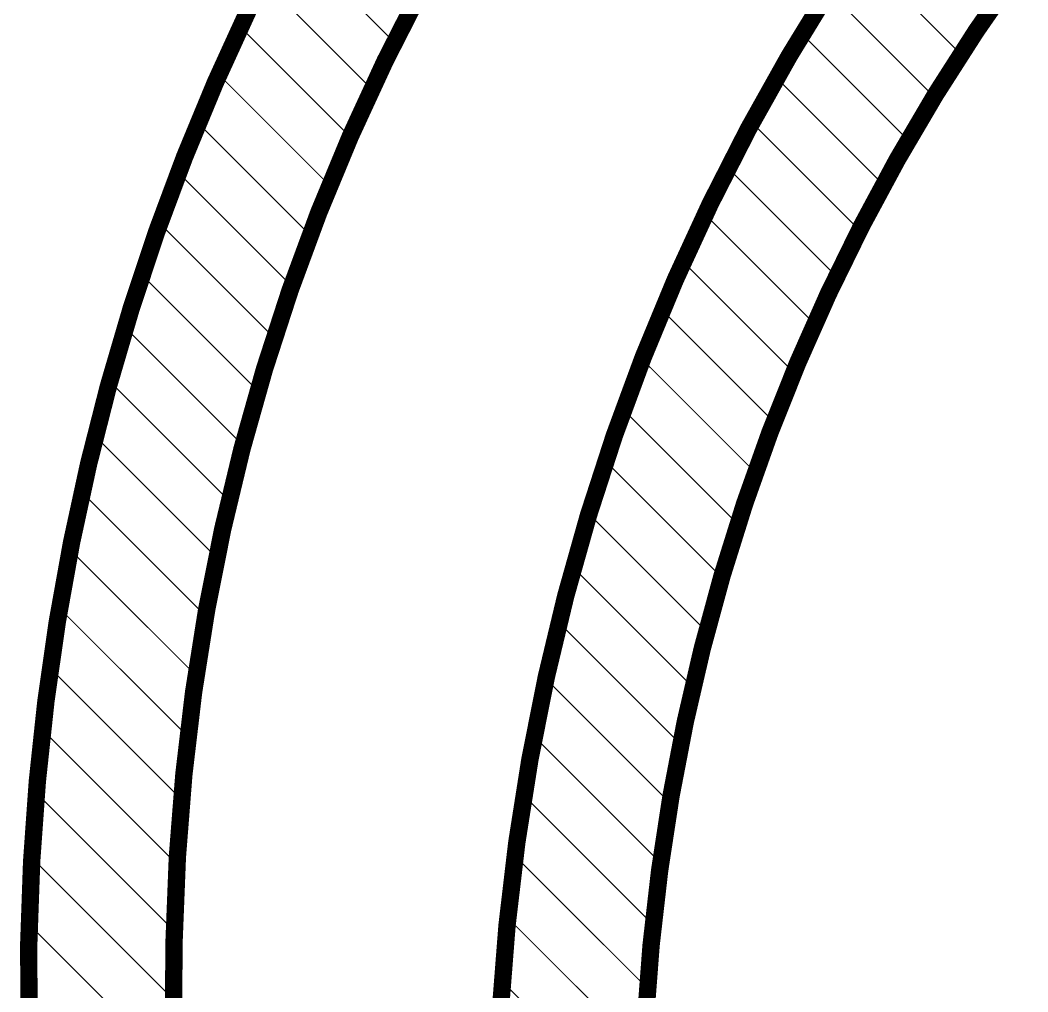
# Model space of a CAD drawing. Header units: inches. Extents: x -4.2 to 12.6, y -6.1 to 3.
# Drawn here: x 6.779 to 7.652, y -1.393 to -0.552 of the extents above; entities that cross this region are included whole.
import ezdxf

# ---------------------------------------------------------------- set-up
doc = ezdxf.new("R2010")
doc.units = ezdxf.units.IN
doc.header["$MEASUREMENT"] = 0
doc.layers.add('Dimension', color=6, linetype='Continuous')

msp = doc.modelspace()

# ---------------------------------------------------------------- linework, layer by layer
at = {"layer": 'Dimension'}
for points in [[(7.0095128, -0.4769915, 0.001, 0.001, 0), (7.1036537, -0.5711324, 0.001, 0.001, 0)], [(7.5028031, -0.4902818, 0.001, 0.001, 0), (7.5941835, -0.5816622, 0.001, 0.001, 0)], [(7.6069155, -0.5610028, 0.015, 0.015, 0), (7.6441645, -0.5073956, 0.015, 0.015, 0)], [(7.4450998, -0.5825796, 0.015, 0.015, 0), (7.4829637, -0.5207551, 0.015, 0.015, 0)], [(6.9894486, -0.5169273, 0.001, 0.001, 0), (7.0841723, -0.611651, 0.001, 0.001, 0)], [(7.0952342, -0.5868908, 0.015, 0.015, 0), (7.1277746, -0.5230277, 0.015, 0.015, 0)], [(7.4789935, -0.5264722, 0.001, 0.001, 0), (7.5708182, -0.6182969, 0.001, 0.001, 0)], [(6.9483199, -0.6054959, 0.015, 0.015, 0), (6.9772386, -0.542108, 0.015, 0.015, 0)], [(6.9699155, -0.5573942, 0.001, 0.001, 0), (7.0652397, -0.6527184, 0.001, 0.001, 0)], [(7.5717273, -0.6159848, 0.015, 0.015, 0), (7.6069155, -0.5610028, 0.015, 0.015, 0)], [(7.4562042, -0.5636829, 0.001, 0.001, 0), (7.5486078, -0.6560865, 0.001, 0.001, 0)], [(7.4096928, -0.6458433, 0.015, 0.015, 0), (7.4450998, -0.5825796, 0.015, 0.015, 0)], [(7.0652262, -0.6519822, 0.015, 0.015, 0), (7.0952342, -0.5868908, 0.015, 0.015, 0)], [(6.921683, -0.6698759, 0.015, 0.015, 0), (6.9483199, -0.6054959, 0.015, 0.015, 0)], [(6.9511182, -0.5985969, 0.001, 0.001, 0), (7.0476649, -0.6951436, 0.001, 0.001, 0)], [(7.4340603, -0.601539, 0.001, 0.001, 0), (7.527075, -0.6945537, 0.001, 0.001, 0)], [(7.5386508, -0.6722624, 0.015, 0.015, 0), (7.5717273, -0.6159848, 0.015, 0.015, 0)], [(6.9333744, -0.6408531, 0.001, 0.001, 0), (7.0307066, -0.7381853, 0.001, 0.001, 0)], [(7.0377968, -0.7182015, 0.015, 0.015, 0), (7.0652262, -0.6519822, 0.015, 0.015, 0)], [(7.3767975, -0.7104486, 0.015, 0.015, 0), (7.4096928, -0.6458433, 0.015, 0.015, 0)], [(7.4125299, -0.6400086, 0.001, 0.001, 0), (7.5061909, -0.7336696, 0.001, 0.001, 0)], [(6.8973617, -0.7351661, 0.015, 0.015, 0), (6.921683, -0.6698759, 0.015, 0.015, 0)], [(7.5077336, -0.7297545, 0.015, 0.015, 0), (7.5386508, -0.6722624, 0.015, 0.015, 0)], [(7.3921172, -0.6795959, 0.001, 0.001, 0), (7.486465, -0.7739437, 0.001, 0.001, 0)], [(6.9162409, -0.6837196, 0.001, 0.001, 0), (7.0145366, -0.7820153, 0.001, 0.001, 0)], [(7.3464646, -0.7762959, 0.015, 0.015, 0), (7.3767975, -0.7104486, 0.015, 0.015, 0)], [(7.0129883, -0.7854467, 0.015, 0.015, 0), (7.0377968, -0.7182015, 0.015, 0.015, 0)], [(7.3721952, -0.7196739, 0.001, 0.001, 0), (7.467542, -0.8150207, 0.001, 0.001, 0)], [(7.4790201, -0.7883784, 0.015, 0.015, 0), (7.5077336, -0.7297545, 0.015, 0.015, 0)], [(6.8753871, -0.8012829, 0.015, 0.015, 0), (6.8973617, -0.7351661, 0.015, 0.015, 0)], [(6.8999564, -0.7274351, 0.001, 0.001, 0), (6.9996829, -0.8271616, 0.001, 0.001, 0)], [(7.3532727, -0.7607514, 0.001, 0.001, 0), (7.4493539, -0.8568326, 0.001, 0.001, 0)], [(6.8847794, -0.7722581, 0.001, 0.001, 0), (6.9855729, -0.8730516, 0.001, 0.001, 0)], [(7.3187408, -0.8432836, 0.015, 0.015, 0), (7.3464646, -0.7762959, 0.015, 0.015, 0)], [(6.9908391, -0.8536141, 0.015, 0.015, 0), (7.0129883, -0.7854467, 0.015, 0.015, 0)], [(7.4525519, -0.8480496, 0.015, 0.015, 0), (7.4790201, -0.7883784, 0.015, 0.015, 0)], [(6.8557872, -0.8681422, 0.015, 0.015, 0), (6.8753871, -0.8012829, 0.015, 0.015, 0)], [(7.3352205, -0.8026992, 0.001, 0.001, 0), (7.4322453, -0.899724, 0.001, 0.001, 0)], [(6.8703208, -0.8177995, 0.001, 0.001, 0), (6.9723736, -0.9198523, 0.001, 0.001, 0)], [(7.293669, -0.9113082, 0.015, 0.015, 0), (7.3187408, -0.8432836, 0.015, 0.015, 0)], [(6.9713832, -0.9225984, 0.015, 0.015, 0), (6.9908391, -0.8536141, 0.015, 0.015, 0)], [(7.317744, -0.8452227, 0.001, 0.001, 0), (7.4161978, -0.9436765, 0.001, 0.001, 0)], [(7.4283668, -0.9086822, 0.015, 0.015, 0), (7.4525519, -0.8480496, 0.015, 0.015, 0)], [(6.8385872, -0.9356587, 0.015, 0.015, 0), (6.8557872, -0.8681422, 0.015, 0.015, 0)], [(6.8567191, -0.8641978, 0.001, 0.001, 0), (6.9606387, -0.9681174, 0.001, 0.001, 0)], [(7.3015854, -0.8890641, 0.001, 0.001, 0), (7.401007, -0.9884857, 0.001, 0.001, 0)], [(7.2712878, -0.980265, 0.015, 0.015, 0), (7.293669, -0.9113082, 0.015, 0.015, 0)], [(7.4065, -0.9701888, 0.015, 0.015, 0), (7.4283668, -0.9086822, 0.015, 0.015, 0)], [(6.84444, -0.9119187, 0.001, 0.001, 0), (6.9498275, -1.0173062, 0.001, 0.001, 0)], [(6.9546507, -0.9922935, 0.015, 0.015, 0), (6.9713832, -0.9225984, 0.015, 0.015, 0)], [(6.8238087, -1.0037462, 0.015, 0.015, 0), (6.8385872, -0.9356587, 0.015, 0.015, 0)], [(7.2861697, -0.9336484, 0.001, 0.001, 0), (7.3867228, -1.0342015, 0.001, 0.001, 0)], [(6.8330278, -0.9605065, 0.001, 0.001, 0), (6.9400125, -1.0674912, 0.001, 0.001, 0)], [(7.3869827, -1.0324808, 0.015, 0.015, 0), (7.4065, -0.9701888, 0.015, 0.015, 0)], [(7.2516317, -1.0500474, 0.015, 0.015, 0), (7.2712878, -0.980265, 0.015, 0.015, 0)], [(6.9406673, -1.0625917, 0.015, 0.015, 0), (6.9546507, -0.9922935, 0.015, 0.015, 0)], [(7.2714674, -0.9789461, 0.001, 0.001, 0), (7.3738884, -1.0813671, 0.001, 0.001, 0)], [(6.8114707, -1.0723181, 0.015, 0.015, 0), (6.8238087, -1.0037462, 0.015, 0.015, 0)], [(6.822542, -1.0100207, 0.001, 0.001, 0), (6.9318087, -1.1192874, 0.001, 0.001, 0)], [(7.2582626, -1.0257413, 0.001, 0.001, 0), (7.3621127, -1.1295914, 0.001, 0.001, 0)], [(7.369843, -1.0954686, 0.015, 0.015, 0), (7.3869827, -1.0324808, 0.015, 0.015, 0)], [(7.2347311, -1.1205479, 0.015, 0.015, 0), (7.2516317, -1.0500474, 0.015, 0.015, 0)], [(6.9294546, -1.1333847, 0.015, 0.015, 0), (6.9406673, -1.0625917, 0.015, 0.015, 0)], [(6.8133926, -1.0608713, 0.001, 0.001, 0), (6.9249268, -1.1724055, 0.001, 0.001, 0)], [(6.8015889, -1.1412867, 0.015, 0.015, 0), (6.8114707, -1.0723181, 0.015, 0.015, 0)], [(7.2458638, -1.0733425, 0.001, 0.001, 0), (7.3514389, -1.1789176, 0.001, 0.001, 0)], [(7.3551059, -1.1590613, 0.015, 0.015, 0), (7.369843, -1.0954686, 0.015, 0.015, 0)], [(6.8055308, -1.1130095, 0.001, 0.001, 0), (6.9193387, -1.2268174, 0.001, 0.001, 0)], [(7.220612, -1.1916577, 0.015, 0.015, 0), (7.2347311, -1.1205479, 0.015, 0.015, 0)], [(7.234329, -1.1218077, 0.001, 0.001, 0), (7.3419513, -1.22943, 0.001, 0.001, 0)], [(6.7941759, -1.2105641, 0.015, 0.015, 0), (6.8015889, -1.1412867, 0.015, 0.015, 0)], [(6.92103, -1.2045633, 0.015, 0.015, 0), (6.9294546, -1.1333847, 0.015, 0.015, 0)], [(7.3427923, -1.2231675, 0.015, 0.015, 0), (7.3551059, -1.1590613, 0.015, 0.015, 0)], [(6.7988296, -1.1663083, 0.001, 0.001, 0), (6.9151755, -1.2826542, 0.001, 0.001, 0)], [(7.2243893, -1.171868, 0.001, 0.001, 0), (7.3339898, -1.2814685, 0.001, 0.001, 0)], [(7.2092963, -1.2632671, 0.015, 0.015, 0), (7.220612, -1.1916577, 0.015, 0.015, 0)], [(6.7892413, -1.2800621, 0.015, 0.015, 0), (6.7941759, -1.2105641, 0.015, 0.015, 0)], [(6.9154062, -1.2760178, 0.015, 0.015, 0), (6.92103, -1.2045633, 0.015, 0.015, 0)], [(6.7933899, -1.2208686, 0.001, 0.001, 0), (6.9129072, -1.3403859, 0.001, 0.001, 0)], [(7.3329201, -1.2876947, 0.015, 0.015, 0), (7.3427923, -1.2231675, 0.015, 0.015, 0)], [(7.215536, -1.2230147, 0.001, 0.001, 0), (7.32759, -1.3350687, 0.001, 0.001, 0)], [(7.2008014, -1.3352656, 0.015, 0.015, 0), (7.2092963, -1.2632671, 0.015, 0.015, 0)], [(6.7867912, -1.3496919, 0.015, 0.015, 0), (6.7892413, -1.2800621, 0.015, 0.015, 0)], [(6.9125922, -1.347638, 0.015, 0.015, 0), (6.9154062, -1.2760178, 0.015, 0.015, 0)], [(6.7894121, -1.2768908, 0.001, 0.001, 0), (6.9122406, -1.3997193, 0.001, 0.001, 0)], [(7.20779, -1.2752687, 0.001, 0.001, 0), (7.3226998, -1.3901785, 0.001, 0.001, 0)], [(7.3255034, -1.35255, 0.015, 0.015, 0), (7.3329201, -1.2876947, 0.015, 0.015, 0)], [(6.7872894, -1.3347681, 0.001, 0.001, 0), (6.9122413, -1.45972, 0.001, 0.001, 0)], [(7.1951402, -1.4075422, 0.015, 0.015, 0), (7.2008014, -1.3352656, 0.015, 0.015, 0)], [(7.2014578, -1.3289365, 0.001, 0.001, 0), (7.3194693, -1.446948, 0.001, 0.001, 0)], [(6.7867912, -1.3496919, 0.015, 0.015, 0), (6.78681, -1.3845284, 0.015, 0.015, 0)], [(6.9122404, -1.3834758, 0.015, 0.015, 0), (6.9125922, -1.347638, 0.015, 0.015, 0)], [(7.3205531, -1.4176401, 0.015, 0.015, 0), (7.3255034, -1.35255, 0.015, 0.015, 0)], [(6.7868085, -2.1587744, 0.015, 0.015, 0), (6.7868101, -1.3845283, 0.015, 0.015, 0)], [(6.78681, -1.3845284, 0.015, 0.015, 0), (6.7868101, -1.3845283, 0.015, 0.015, 0)], [(6.9122404, -1.3834758, 0.015, 0.015, 0), (6.9122495, -2.1587733, 0.015, 0.015, 0)], [(7.196895, -1.3843737, 0.001, 0.001, 0), (7.3178702, -1.5053489, 0.001, 0.001, 0)]]:
    msp.add_lwpolyline(points, format="xyseb", dxfattribs=at)
for points in [[(6.9696655, -0.5573942, 0.0005, 0.0005, 1), (6.9701655, -0.5573942, 0.0005, 0.0005, 1)], [(7.6031655, -0.5610028, 0.0075, 0.0075, 1), (7.6106655, -0.5610028, 0.0075, 0.0075, 1)], [(7.6031655, -0.5610028, 0.0075, 0.0075, 1), (7.6106655, -0.5610028, 0.0075, 0.0075, 1)], [(7.4559542, -0.5636829, 0.0005, 0.0005, 1), (7.4564542, -0.5636829, 0.0005, 0.0005, 1)], [(7.1034037, -0.5711324, 0.0005, 0.0005, 1), (7.1039037, -0.5711324, 0.0005, 0.0005, 1)], [(7.4413498, -0.5825796, 0.0075, 0.0075, 1), (7.4488498, -0.5825796, 0.0075, 0.0075, 1)], [(7.4413498, -0.5825796, 0.0075, 0.0075, 1), (7.4488498, -0.5825796, 0.0075, 0.0075, 1)], [(7.0914842, -0.5868908, 0.0075, 0.0075, 1), (7.0989842, -0.5868908, 0.0075, 0.0075, 1)], [(7.0914842, -0.5868908, 0.0075, 0.0075, 1), (7.0989842, -0.5868908, 0.0075, 0.0075, 1)], [(7.5939335, -0.5816622, 0.0005, 0.0005, 1), (7.5944335, -0.5816622, 0.0005, 0.0005, 1)], [(6.9445699, -0.6054959, 0.0075, 0.0075, 1), (6.9520699, -0.6054959, 0.0075, 0.0075, 1)], [(6.9445699, -0.6054959, 0.0075, 0.0075, 1), (6.9520699, -0.6054959, 0.0075, 0.0075, 1)], [(6.9508682, -0.5985969, 0.0005, 0.0005, 1), (6.9513682, -0.5985969, 0.0005, 0.0005, 1)], [(7.4338103, -0.601539, 0.0005, 0.0005, 1), (7.4343103, -0.601539, 0.0005, 0.0005, 1)], [(7.5679773, -0.6159848, 0.0075, 0.0075, 1), (7.5754773, -0.6159848, 0.0075, 0.0075, 1)], [(7.5679773, -0.6159848, 0.0075, 0.0075, 1), (7.5754773, -0.6159848, 0.0075, 0.0075, 1)], [(7.0839223, -0.611651, 0.0005, 0.0005, 1), (7.0844223, -0.611651, 0.0005, 0.0005, 1)], [(7.5705682, -0.6182969, 0.0005, 0.0005, 1), (7.5710682, -0.6182969, 0.0005, 0.0005, 1)], [(6.9331244, -0.6408531, 0.0005, 0.0005, 1), (6.9336244, -0.6408531, 0.0005, 0.0005, 1)], [(7.0614762, -0.6519822, 0.0075, 0.0075, 1), (7.0689762, -0.6519822, 0.0075, 0.0075, 1)], [(7.0614762, -0.6519822, 0.0075, 0.0075, 1), (7.0689762, -0.6519822, 0.0075, 0.0075, 1)], [(7.4059428, -0.6458433, 0.0075, 0.0075, 1), (7.4134428, -0.6458433, 0.0075, 0.0075, 1)], [(7.4059428, -0.6458433, 0.0075, 0.0075, 1), (7.4134428, -0.6458433, 0.0075, 0.0075, 1)], [(7.4122799, -0.6400086, 0.0005, 0.0005, 1), (7.4127799, -0.6400086, 0.0005, 0.0005, 1)], [(7.0649897, -0.6527184, 0.0005, 0.0005, 1), (7.0654897, -0.6527184, 0.0005, 0.0005, 1)], [(6.917933, -0.6698759, 0.0075, 0.0075, 1), (6.925433, -0.6698759, 0.0075, 0.0075, 1)], [(6.917933, -0.6698759, 0.0075, 0.0075, 1), (6.925433, -0.6698759, 0.0075, 0.0075, 1)], [(7.5483578, -0.6560865, 0.0005, 0.0005, 1), (7.5488578, -0.6560865, 0.0005, 0.0005, 1)], [(7.5349008, -0.6722624, 0.0075, 0.0075, 1), (7.5424008, -0.6722624, 0.0075, 0.0075, 1)], [(7.5349008, -0.6722624, 0.0075, 0.0075, 1), (7.5424008, -0.6722624, 0.0075, 0.0075, 1)], [(7.3918672, -0.6795959, 0.0005, 0.0005, 1), (7.3923672, -0.6795959, 0.0005, 0.0005, 1)], [(6.9159909, -0.6837196, 0.0005, 0.0005, 1), (6.9164909, -0.6837196, 0.0005, 0.0005, 1)], [(7.0474149, -0.6951436, 0.0005, 0.0005, 1), (7.0479149, -0.6951436, 0.0005, 0.0005, 1)], [(7.526825, -0.6945537, 0.0005, 0.0005, 1), (7.527325, -0.6945537, 0.0005, 0.0005, 1)], [(7.3730475, -0.7104486, 0.0075, 0.0075, 1), (7.3805475, -0.7104486, 0.0075, 0.0075, 1)], [(7.3730475, -0.7104486, 0.0075, 0.0075, 1), (7.3805475, -0.7104486, 0.0075, 0.0075, 1)], [(7.0340468, -0.7182015, 0.0075, 0.0075, 1), (7.0415468, -0.7182015, 0.0075, 0.0075, 1)], [(7.0340468, -0.7182015, 0.0075, 0.0075, 1), (7.0415468, -0.7182015, 0.0075, 0.0075, 1)], [(7.3719452, -0.7196739, 0.0005, 0.0005, 1), (7.3724452, -0.7196739, 0.0005, 0.0005, 1)], [(7.5039836, -0.7297545, 0.0075, 0.0075, 1), (7.5114836, -0.7297545, 0.0075, 0.0075, 1)], [(7.5039836, -0.7297545, 0.0075, 0.0075, 1), (7.5114836, -0.7297545, 0.0075, 0.0075, 1)], [(6.8936117, -0.7351661, 0.0075, 0.0075, 1), (6.9011117, -0.7351661, 0.0075, 0.0075, 1)], [(6.8936117, -0.7351661, 0.0075, 0.0075, 1), (6.9011117, -0.7351661, 0.0075, 0.0075, 1)], [(6.8997064, -0.7274351, 0.0005, 0.0005, 1), (6.9002064, -0.7274351, 0.0005, 0.0005, 1)], [(7.0304566, -0.7381853, 0.0005, 0.0005, 1), (7.0309566, -0.7381853, 0.0005, 0.0005, 1)], [(7.5059409, -0.7336696, 0.0005, 0.0005, 1), (7.5064409, -0.7336696, 0.0005, 0.0005, 1)], [(7.3530227, -0.7607514, 0.0005, 0.0005, 1), (7.3535227, -0.7607514, 0.0005, 0.0005, 1)], [(6.8845294, -0.7722581, 0.0005, 0.0005, 1), (6.8850294, -0.7722581, 0.0005, 0.0005, 1)], [(7.3427146, -0.7762959, 0.0075, 0.0075, 1), (7.3502146, -0.7762959, 0.0075, 0.0075, 1)], [(7.3427146, -0.7762959, 0.0075, 0.0075, 1), (7.3502146, -0.7762959, 0.0075, 0.0075, 1)], [(7.486215, -0.7739437, 0.0005, 0.0005, 1), (7.486715, -0.7739437, 0.0005, 0.0005, 1)], [(7.0092383, -0.7854467, 0.0075, 0.0075, 1), (7.0167383, -0.7854467, 0.0075, 0.0075, 1)], [(7.0092383, -0.7854467, 0.0075, 0.0075, 1), (7.0167383, -0.7854467, 0.0075, 0.0075, 1)], [(7.0142866, -0.7820153, 0.0005, 0.0005, 1), (7.0147866, -0.7820153, 0.0005, 0.0005, 1)], [(7.4752701, -0.7883784, 0.0075, 0.0075, 1), (7.4827701, -0.7883784, 0.0075, 0.0075, 1)], [(7.4752701, -0.7883784, 0.0075, 0.0075, 1), (7.4827701, -0.7883784, 0.0075, 0.0075, 1)], [(6.8716371, -0.8012829, 0.0075, 0.0075, 1), (6.8791371, -0.8012829, 0.0075, 0.0075, 1)], [(6.8716371, -0.8012829, 0.0075, 0.0075, 1), (6.8791371, -0.8012829, 0.0075, 0.0075, 1)], [(7.3349705, -0.8026992, 0.0005, 0.0005, 1), (7.3354705, -0.8026992, 0.0005, 0.0005, 1)], [(6.8700708, -0.8177995, 0.0005, 0.0005, 1), (6.8705708, -0.8177995, 0.0005, 0.0005, 1)], [(7.467292, -0.8150207, 0.0005, 0.0005, 1), (7.467792, -0.8150207, 0.0005, 0.0005, 1)], [(6.9994329, -0.8271616, 0.0005, 0.0005, 1), (6.9999329, -0.8271616, 0.0005, 0.0005, 1)], [(7.3149908, -0.8432836, 0.0075, 0.0075, 1), (7.3224908, -0.8432836, 0.0075, 0.0075, 1)], [(7.3149908, -0.8432836, 0.0075, 0.0075, 1), (7.3224908, -0.8432836, 0.0075, 0.0075, 1)], [(6.9870891, -0.8536141, 0.0075, 0.0075, 1), (6.9945891, -0.8536141, 0.0075, 0.0075, 1)], [(6.9870891, -0.8536141, 0.0075, 0.0075, 1), (6.9945891, -0.8536141, 0.0075, 0.0075, 1)], [(7.317494, -0.8452227, 0.0005, 0.0005, 1), (7.317994, -0.8452227, 0.0005, 0.0005, 1)], [(7.4488019, -0.8480496, 0.0075, 0.0075, 1), (7.4563019, -0.8480496, 0.0075, 0.0075, 1)], [(7.4488019, -0.8480496, 0.0075, 0.0075, 1), (7.4563019, -0.8480496, 0.0075, 0.0075, 1)], [(6.8520372, -0.8681422, 0.0075, 0.0075, 1), (6.8595372, -0.8681422, 0.0075, 0.0075, 1)], [(6.8520372, -0.8681422, 0.0075, 0.0075, 1), (6.8595372, -0.8681422, 0.0075, 0.0075, 1)], [(7.4491039, -0.8568326, 0.0005, 0.0005, 1), (7.4496039, -0.8568326, 0.0005, 0.0005, 1)], [(6.8564691, -0.8641978, 0.0005, 0.0005, 1), (6.8569691, -0.8641978, 0.0005, 0.0005, 1)], [(6.9853229, -0.8730516, 0.0005, 0.0005, 1), (6.9858229, -0.8730516, 0.0005, 0.0005, 1)], [(7.3013354, -0.8890641, 0.0005, 0.0005, 1), (7.3018354, -0.8890641, 0.0005, 0.0005, 1)], [(7.289919, -0.9113082, 0.0075, 0.0075, 1), (7.297419, -0.9113082, 0.0075, 0.0075, 1)], [(7.289919, -0.9113082, 0.0075, 0.0075, 1), (7.297419, -0.9113082, 0.0075, 0.0075, 1)], [(7.4246168, -0.9086822, 0.0075, 0.0075, 1), (7.4321168, -0.9086822, 0.0075, 0.0075, 1)], [(7.4246168, -0.9086822, 0.0075, 0.0075, 1), (7.4321168, -0.9086822, 0.0075, 0.0075, 1)], [(7.4319953, -0.899724, 0.0005, 0.0005, 1), (7.4324953, -0.899724, 0.0005, 0.0005, 1)], [(6.84419, -0.9119187, 0.0005, 0.0005, 1), (6.84469, -0.9119187, 0.0005, 0.0005, 1)], [(6.9676332, -0.9225984, 0.0075, 0.0075, 1), (6.9751332, -0.9225984, 0.0075, 0.0075, 1)], [(6.9676332, -0.9225984, 0.0075, 0.0075, 1), (6.9751332, -0.9225984, 0.0075, 0.0075, 1)], [(6.9721236, -0.9198523, 0.0005, 0.0005, 1), (6.9726236, -0.9198523, 0.0005, 0.0005, 1)], [(6.8348372, -0.9356587, 0.0075, 0.0075, 1), (6.8423372, -0.9356587, 0.0075, 0.0075, 1)], [(6.8348372, -0.9356587, 0.0075, 0.0075, 1), (6.8423372, -0.9356587, 0.0075, 0.0075, 1)], [(7.2859197, -0.9336484, 0.0005, 0.0005, 1), (7.2864197, -0.9336484, 0.0005, 0.0005, 1)], [(7.4159478, -0.9436765, 0.0005, 0.0005, 1), (7.4164478, -0.9436765, 0.0005, 0.0005, 1)], [(6.8327778, -0.9605065, 0.0005, 0.0005, 1), (6.8332778, -0.9605065, 0.0005, 0.0005, 1)], [(6.9603887, -0.9681174, 0.0005, 0.0005, 1), (6.9608887, -0.9681174, 0.0005, 0.0005, 1)], [(7.40275, -0.9701888, 0.0075, 0.0075, 1), (7.41025, -0.9701888, 0.0075, 0.0075, 1)], [(7.40275, -0.9701888, 0.0075, 0.0075, 1), (7.41025, -0.9701888, 0.0075, 0.0075, 1)], [(7.2675378, -0.980265, 0.0075, 0.0075, 1), (7.2750378, -0.980265, 0.0075, 0.0075, 1)], [(7.2675378, -0.980265, 0.0075, 0.0075, 1), (7.2750378, -0.980265, 0.0075, 0.0075, 1)], [(6.9509007, -0.9922935, 0.0075, 0.0075, 1), (6.9584007, -0.9922935, 0.0075, 0.0075, 1)], [(6.9509007, -0.9922935, 0.0075, 0.0075, 1), (6.9584007, -0.9922935, 0.0075, 0.0075, 1)], [(7.2712174, -0.9789461, 0.0005, 0.0005, 1), (7.2717174, -0.9789461, 0.0005, 0.0005, 1)], [(7.400757, -0.9884857, 0.0005, 0.0005, 1), (7.401257, -0.9884857, 0.0005, 0.0005, 1)], [(6.8200587, -1.0037462, 0.0075, 0.0075, 1), (6.8275587, -1.0037462, 0.0075, 0.0075, 1)], [(6.8200587, -1.0037462, 0.0075, 0.0075, 1), (6.8275587, -1.0037462, 0.0075, 0.0075, 1)], [(6.822292, -1.0100207, 0.0005, 0.0005, 1), (6.822792, -1.0100207, 0.0005, 0.0005, 1)], [(6.9495775, -1.0173062, 0.0005, 0.0005, 1), (6.9500775, -1.0173062, 0.0005, 0.0005, 1)], [(7.2580126, -1.0257413, 0.0005, 0.0005, 1), (7.2585126, -1.0257413, 0.0005, 0.0005, 1)], [(7.3832327, -1.0324808, 0.0075, 0.0075, 1), (7.3907327, -1.0324808, 0.0075, 0.0075, 1)], [(7.3832327, -1.0324808, 0.0075, 0.0075, 1), (7.3907327, -1.0324808, 0.0075, 0.0075, 1)], [(7.3864728, -1.0342015, 0.0005, 0.0005, 1), (7.3869728, -1.0342015, 0.0005, 0.0005, 1)], [(7.2478817, -1.0500474, 0.0075, 0.0075, 1), (7.2553817, -1.0500474, 0.0075, 0.0075, 1)], [(7.2478817, -1.0500474, 0.0075, 0.0075, 1), (7.2553817, -1.0500474, 0.0075, 0.0075, 1)], [(6.9369173, -1.0625917, 0.0075, 0.0075, 1), (6.9444173, -1.0625917, 0.0075, 0.0075, 1)], [(6.9369173, -1.0625917, 0.0075, 0.0075, 1), (6.9444173, -1.0625917, 0.0075, 0.0075, 1)], [(6.8131426, -1.0608713, 0.0005, 0.0005, 1), (6.8136426, -1.0608713, 0.0005, 0.0005, 1)], [(6.8077207, -1.0723181, 0.0075, 0.0075, 1), (6.8152207, -1.0723181, 0.0075, 0.0075, 1)], [(6.8077207, -1.0723181, 0.0075, 0.0075, 1), (6.8152207, -1.0723181, 0.0075, 0.0075, 1)], [(6.9397625, -1.0674912, 0.0005, 0.0005, 1), (6.9402625, -1.0674912, 0.0005, 0.0005, 1)], [(7.2456138, -1.0733425, 0.0005, 0.0005, 1), (7.2461138, -1.0733425, 0.0005, 0.0005, 1)], [(7.3736384, -1.0813671, 0.0005, 0.0005, 1), (7.3741384, -1.0813671, 0.0005, 0.0005, 1)], [(7.366093, -1.0954686, 0.0075, 0.0075, 1), (7.373593, -1.0954686, 0.0075, 0.0075, 1)], [(7.366093, -1.0954686, 0.0075, 0.0075, 1), (7.373593, -1.0954686, 0.0075, 0.0075, 1)], [(6.8052808, -1.1130095, 0.0005, 0.0005, 1), (6.8057808, -1.1130095, 0.0005, 0.0005, 1)], [(7.2309811, -1.1205479, 0.0075, 0.0075, 1), (7.2384811, -1.1205479, 0.0075, 0.0075, 1)], [(7.2309811, -1.1205479, 0.0075, 0.0075, 1), (7.2384811, -1.1205479, 0.0075, 0.0075, 1)], [(6.9315587, -1.1192874, 0.0005, 0.0005, 1), (6.9320587, -1.1192874, 0.0005, 0.0005, 1)], [(7.234079, -1.1218077, 0.0005, 0.0005, 1), (7.234579, -1.1218077, 0.0005, 0.0005, 1)], [(6.7978389, -1.1412867, 0.0075, 0.0075, 1), (6.8053389, -1.1412867, 0.0075, 0.0075, 1)], [(6.7978389, -1.1412867, 0.0075, 0.0075, 1), (6.8053389, -1.1412867, 0.0075, 0.0075, 1)], [(6.9257046, -1.1333847, 0.0075, 0.0075, 1), (6.9332046, -1.1333847, 0.0075, 0.0075, 1)], [(6.9257046, -1.1333847, 0.0075, 0.0075, 1), (6.9332046, -1.1333847, 0.0075, 0.0075, 1)], [(7.3618627, -1.1295914, 0.0005, 0.0005, 1), (7.3623627, -1.1295914, 0.0005, 0.0005, 1)], [(7.3513559, -1.1590613, 0.0075, 0.0075, 1), (7.3588559, -1.1590613, 0.0075, 0.0075, 1)], [(7.3513559, -1.1590613, 0.0075, 0.0075, 1), (7.3588559, -1.1590613, 0.0075, 0.0075, 1)], [(6.7985796, -1.1663083, 0.0005, 0.0005, 1), (6.7990796, -1.1663083, 0.0005, 0.0005, 1)], [(6.9246768, -1.1724055, 0.0005, 0.0005, 1), (6.9251768, -1.1724055, 0.0005, 0.0005, 1)], [(7.2241393, -1.171868, 0.0005, 0.0005, 1), (7.2246393, -1.171868, 0.0005, 0.0005, 1)], [(7.216862, -1.1916577, 0.0075, 0.0075, 1), (7.224362, -1.1916577, 0.0075, 0.0075, 1)], [(7.216862, -1.1916577, 0.0075, 0.0075, 1), (7.224362, -1.1916577, 0.0075, 0.0075, 1)], [(7.3511889, -1.1789176, 0.0005, 0.0005, 1), (7.3516889, -1.1789176, 0.0005, 0.0005, 1)], [(6.7904259, -1.2105641, 0.0075, 0.0075, 1), (6.7979259, -1.2105641, 0.0075, 0.0075, 1)], [(6.7904259, -1.2105641, 0.0075, 0.0075, 1), (6.7979259, -1.2105641, 0.0075, 0.0075, 1)], [(6.91728, -1.2045633, 0.0075, 0.0075, 1), (6.92478, -1.2045633, 0.0075, 0.0075, 1)], [(6.91728, -1.2045633, 0.0075, 0.0075, 1), (6.92478, -1.2045633, 0.0075, 0.0075, 1)], [(6.7931399, -1.2208686, 0.0005, 0.0005, 1), (6.7936399, -1.2208686, 0.0005, 0.0005, 1)], [(7.3390423, -1.2231675, 0.0075, 0.0075, 1), (7.3465423, -1.2231675, 0.0075, 0.0075, 1)], [(7.3390423, -1.2231675, 0.0075, 0.0075, 1), (7.3465423, -1.2231675, 0.0075, 0.0075, 1)], [(6.9190887, -1.2268174, 0.0005, 0.0005, 1), (6.9195887, -1.2268174, 0.0005, 0.0005, 1)], [(7.215286, -1.2230147, 0.0005, 0.0005, 1), (7.215786, -1.2230147, 0.0005, 0.0005, 1)], [(7.3417013, -1.22943, 0.0005, 0.0005, 1), (7.3422013, -1.22943, 0.0005, 0.0005, 1)], [(7.2055463, -1.2632671, 0.0075, 0.0075, 1), (7.2130463, -1.2632671, 0.0075, 0.0075, 1)], [(7.2055463, -1.2632671, 0.0075, 0.0075, 1), (7.2130463, -1.2632671, 0.0075, 0.0075, 1)], [(6.7854913, -1.2800621, 0.0075, 0.0075, 1), (6.7929913, -1.2800621, 0.0075, 0.0075, 1)], [(6.7854913, -1.2800621, 0.0075, 0.0075, 1), (6.7929913, -1.2800621, 0.0075, 0.0075, 1)], [(6.9116562, -1.2760178, 0.0075, 0.0075, 1), (6.9191562, -1.2760178, 0.0075, 0.0075, 1)], [(6.9116562, -1.2760178, 0.0075, 0.0075, 1), (6.9191562, -1.2760178, 0.0075, 0.0075, 1)], [(6.7891621, -1.2768908, 0.0005, 0.0005, 1), (6.7896621, -1.2768908, 0.0005, 0.0005, 1)], [(6.9149255, -1.2826542, 0.0005, 0.0005, 1), (6.9154255, -1.2826542, 0.0005, 0.0005, 1)], [(7.20754, -1.2752687, 0.0005, 0.0005, 1), (7.20804, -1.2752687, 0.0005, 0.0005, 1)], [(7.3291701, -1.2876947, 0.0075, 0.0075, 1), (7.3366701, -1.2876947, 0.0075, 0.0075, 1)], [(7.3291701, -1.2876947, 0.0075, 0.0075, 1), (7.3366701, -1.2876947, 0.0075, 0.0075, 1)], [(7.3337398, -1.2814685, 0.0005, 0.0005, 1), (7.3342398, -1.2814685, 0.0005, 0.0005, 1)], [(6.7870394, -1.3347681, 0.0005, 0.0005, 1), (6.7875394, -1.3347681, 0.0005, 0.0005, 1)], [(7.1970514, -1.3352656, 0.0075, 0.0075, 1), (7.2045514, -1.3352656, 0.0075, 0.0075, 1)], [(7.1970514, -1.3352656, 0.0075, 0.0075, 1), (7.2045514, -1.3352656, 0.0075, 0.0075, 1)], [(7.2012078, -1.3289365, 0.0005, 0.0005, 1), (7.2017078, -1.3289365, 0.0005, 0.0005, 1)], [(7.32734, -1.3350687, 0.0005, 0.0005, 1), (7.32784, -1.3350687, 0.0005, 0.0005, 1)], [(6.7830412, -1.3496919, 0.0075, 0.0075, 1), (6.7905412, -1.3496919, 0.0075, 0.0075, 1)], [(6.7830412, -1.3496919, 0.0075, 0.0075, 1), (6.7905412, -1.3496919, 0.0075, 0.0075, 1)], [(6.9088422, -1.347638, 0.0075, 0.0075, 1), (6.9163422, -1.347638, 0.0075, 0.0075, 1)], [(6.9088422, -1.347638, 0.0075, 0.0075, 1), (6.9163422, -1.347638, 0.0075, 0.0075, 1)], [(6.9126572, -1.3403859, 0.0005, 0.0005, 1), (6.9131572, -1.3403859, 0.0005, 0.0005, 1)], [(7.3217534, -1.35255, 0.0075, 0.0075, 1), (7.3292534, -1.35255, 0.0075, 0.0075, 1)], [(7.3217534, -1.35255, 0.0075, 0.0075, 1), (7.3292534, -1.35255, 0.0075, 0.0075, 1)], [(6.78306, -1.3845284, 0.0075, 0.0075, 1), (6.79056, -1.3845284, 0.0075, 0.0075, 1)], [(6.78306, -1.3845284, 0.0075, 0.0075, 1), (6.79056, -1.3845284, 0.0075, 0.0075, 1)], [(6.7830601, -1.3845283, 0.0075, 0.0075, 1), (6.7905601, -1.3845283, 0.0075, 0.0075, 1)], [(6.7830601, -1.3845283, 0.0075, 0.0075, 1), (6.7905601, -1.3845283, 0.0075, 0.0075, 1)], [(6.9084904, -1.3834758, 0.0075, 0.0075, 1), (6.9159904, -1.3834758, 0.0075, 0.0075, 1)], [(6.9084904, -1.3834758, 0.0075, 0.0075, 1), (6.9159904, -1.3834758, 0.0075, 0.0075, 1)], [(7.196645, -1.3843737, 0.0005, 0.0005, 1), (7.197145, -1.3843737, 0.0005, 0.0005, 1)], [(7.3224498, -1.3901785, 0.0005, 0.0005, 1), (7.3229498, -1.3901785, 0.0005, 0.0005, 1)]]:
    msp.add_lwpolyline(points, format="xyseb", close=True, dxfattribs=at)

doc.saveas('drawing.dxf')
